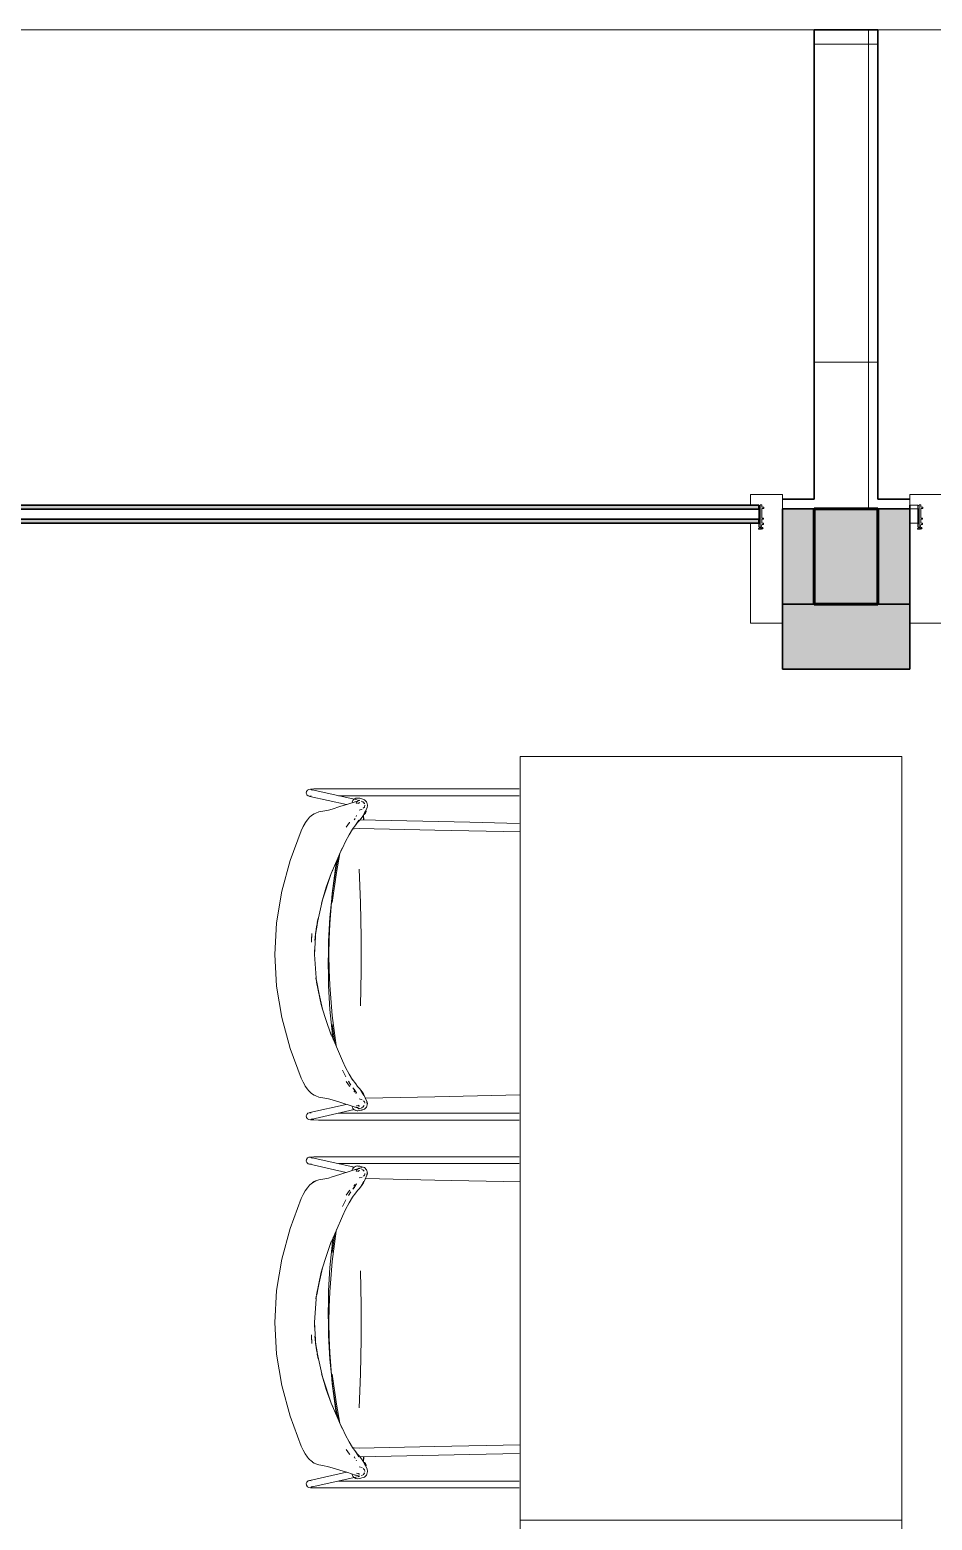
# Model space of a CAD drawing. Header units: millimetres. Extents: x 79795 to 317870, y -36033 to 97293.
# Drawn here: x 191454 to 192872, y 32907 to 35250 of the extents above; entities that cross this region are included whole.
import ezdxf

# ---------------------------------------------------------------- set-up
doc = ezdxf.new("R2010")
doc.units = ezdxf.units.MM
doc.header["$MEASUREMENT"] = 0
for name, color, linetype, lineweight in [('CSM-STL-XX-ZZ-M3-A-XXXX-00001_detached _19_04_21__rvt-1-Level 4$0$A-DETL-GENF', 7, 'CONTINUOUS', 9), ('CSM-STL-XX-ZZ-M3-A-XXXX-00001_detached _19_04_21__rvt-1-Level 4$0$A-GLAZ', 7, 'CONTINUOUS', 9), ('CSM-STL-XX-ZZ-M3-A-XXXX-00001_detached _19_04_21__rvt-1-Level 4$0$A-GLAZ-CURT', 7, 'CONTINUOUS', 9), ('CSM-STL-XX-ZZ-M3-A-XXXX-00001_detached _19_04_21__rvt-1-Level 4$0$A-GLAZ-CWMG', 7, 'CONTINUOUS', 9), ('CSM-STL-XX-ZZ-M3-A-XXXX-00001_detached _19_04_21__rvt-1-Level 4$0$A-WALL', 7, 'CONTINUOUS', 9), ('CSM-STL-XX-ZZ-M3-A-XXXX-00001_detached _19_04_21__rvt-1-Level 4$0$A-WALL-PATT', 7, 'CONTINUOUS', 9), ('CSM-STL-XX-ZZ-M3-A-XXXX-00001_detached _19_04_21__rvt-1-Level 4$0$I-WALL', 7, 'CONTINUOUS', 9), ('CSM-STL-XX-ZZ-M3-A-XXXX-00001_detached _19_04_21__rvt-1-Level 4$0$S-COLS-SYMB', 171, 'CONTINUOUS', 70), ('G-IMPT', 8, 'CONTINUOUS', 9), ('I-FURN', 8, 'CONTINUOUS', 9)]:
    doc.layers.add(name, color=color, linetype=linetype, lineweight=lineweight)

msp = doc.modelspace()

# ---------------------------------------------------------------- hatches: boundary and pattern name
at = {"layer": 'CSM-STL-XX-ZZ-M3-A-XXXX-00001_detached _19_04_21__rvt-1-Level 4$0$A-GLAZ'}
h = msp.add_hatch(dxfattribs=at)
h.set_pattern_fill('FP_30', color=256, style=0, pattern_type=2)
h.set_pattern_definition([(0, (147271.8, -12772.7), (0, 500), []), (90, (147271.8, -12772.7), (-500, 3e-14), [])])
h.paths.add_polyline_path([(194964.8, 34497.3), (194964.8, 34512.3), (194914.8, 34512.3), (194914.8, 35250.3), (194814.8, 35250.3), (194814.8, 34512.3), (194764.8, 34512.3), (194764.8, 34497.3)], flags=0)
h.paths.add_polyline_path([(192836.8, 34497.3), (192836.8, 34512.3), (192786.8, 34512.3), (192786.8, 35250.3), (192686.8, 35250.3), (192686.8, 34512.3), (192636.8, 34512.3), (192636.8, 34497.3), (192671.8, 34497.3)], flags=0)
at = {"layer": 'CSM-STL-XX-ZZ-M3-A-XXXX-00001_detached _19_04_21__rvt-1-Level 4$0$A-GLAZ-CURT'}
h = msp.add_hatch(color=256, dxfattribs=at)
h.paths.add_polyline_path([(190708.8, 34474.8), (192599.8, 34474.8), (192599.8, 34480.8), (190708.8, 34480.8)], flags=0)
h.paths.add_polyline_path([(191475.9, 34496.8), (192599.8, 34496.8), (192599.8, 34502.8), (190708.8, 34502.8), (190708.8, 34496.8), (190877.9, 34496.8)], flags=0)
at = {"layer": 'CSM-STL-XX-ZZ-M3-A-XXXX-00001_detached _19_04_21__rvt-1-Level 4$0$A-WALL-PATT'}
for points in [[(192836.8, 34347.3), (192836.8, 34497.3), (192636.8, 34497.3), (192636.8, 34347.3), (192671.8, 34347.3)], [(192836.8, 34245.3), (192836.8, 34347.3), (192636.8, 34347.3), (192636.8, 34245.3), (192671.8, 34245.3)]]:
    msp.add_hatch(color=256, dxfattribs=at).paths.add_polyline_path(points, flags=0)

# ---------------------------------------------------------------- linework, layer by layer
at = {"layer": 'CSM-STL-XX-ZZ-M3-A-XXXX-00001_detached _19_04_21__rvt-1-Level 4$0$A-DETL-GENF'}
for p, q in [((192599.8, 34502.3), (192601.8, 34468.3)), ((192601.8, 34502.3), (192599.8, 34468.3)), ((192599.8, 34502.3), (192601.8, 34502.3)), ((192599.8, 34468.3), (192599.8, 34502.3)), ((192601.8, 34468.3), (192601.8, 34503.3)), ((192601.8, 34502.3), (192601.8, 34468.3)), ((192602.3, 34503.8), (192603.8, 34503.8)), ((192604.3, 34503.3), (192604.3, 34500.3)), ((192604.3, 34497.3), (192604.3, 34483.3)), ((192604.8, 34499.8), (192607.2, 34499.8)), ((192607.2, 34497.8), (192604.8, 34497.8)), ((192607.4, 34499.6), (192607.4, 34498)), ((192849.8, 34502.3), (192851.8, 34468.3)), ((192851.8, 34502.3), (192849.8, 34468.3)), ((192849.8, 34502.3), (192851.8, 34502.3)), ((192849.8, 34468.3), (192849.8, 34502.3)), ((192851.8, 34468.3), (192851.8, 34503.3)), ((192851.8, 34502.3), (192851.8, 34468.3)), ((192852.3, 34503.8), (192853.8, 34503.8)), ((192854.3, 34503.3), (192854.3, 34500.3)), ((192854.3, 34497.3), (192854.3, 34483.3)), ((192854.8, 34499.8), (192857.2, 34499.8)), ((192857.2, 34497.8), (192854.8, 34497.8)), ((192857.4, 34499.6), (192857.4, 34498)), ((192599.6, 34466.6), (192601.3, 34467.3)), ((192601.8, 34468.3), (192599.8, 34468.3)), ((192603.9, 34465.3), (192599.9, 34465.3)), ((192603, 34467.4), (192602.8, 34467.3)), ((192603, 34466.5), (192604.1, 34466.5)), ((192604.3, 34472.4), (192603.3, 34467.7)), ((192604.3, 34480.3), (192604.3, 34475.3)), ((192604.8, 34482.8), (192606.9, 34482.8)), ((192606.9, 34480.8), (192604.8, 34480.8)), ((192604.8, 34474.8), (192606.8, 34474.8)), ((192606.8, 34472.8), (192604.8, 34472.8)), ((192604.9, 34467.3), (192604.9, 34467.8)), ((192605.1, 34468), (192605.9, 34468)), ((192606.1, 34467.8), (192606.1, 34467)), ((192607, 34474.6), (192607, 34473)), ((192607.1, 34482.6), (192607.1, 34481)), ((192849.6, 34466.6), (192851.3, 34467.3)), ((192851.8, 34468.3), (192849.8, 34468.3)), ((192853.9, 34465.3), (192849.9, 34465.3)), ((192853, 34467.4), (192852.8, 34467.3)), ((192853, 34466.5), (192854.1, 34466.5)), ((192854.3, 34472.4), (192853.3, 34467.7)), ((192854.3, 34480.3), (192854.3, 34475.3)), ((192854.8, 34482.8), (192856.9, 34482.8)), ((192856.9, 34480.8), (192854.8, 34480.8)), ((192854.8, 34474.8), (192856.8, 34474.8)), ((192856.8, 34472.8), (192854.8, 34472.8)), ((192854.9, 34467.3), (192854.9, 34467.8)), ((192855.1, 34468), (192855.9, 34468)), ((192856.1, 34467.8), (192856.1, 34467)), ((192857, 34474.6), (192857, 34473)), ((192857.1, 34482.6), (192857.1, 34481))]:
    msp.add_line(p, q, dxfattribs=at)
for centre, radius, start, end in [((192602.3, 34503.3), 0.5, 90, 180), ((192603.8, 34503.3), 0.5, 0, 90), ((192604.8, 34500.3), 0.5, 180, 270), ((192604.8, 34497.3), 0.5, 90, 180), ((192607.2, 34499.6), 0.2, 359, 90), ((192607.2, 34498), 0.2, 270, 359), ((192852.3, 34503.3), 0.5, 90, 180), ((192853.8, 34503.3), 0.5, 0, 90), ((192854.8, 34500.3), 0.5, 180, 270), ((192854.8, 34497.3), 0.5, 90, 180), ((192857.2, 34499.6), 0.2, 359, 90), ((192857.2, 34498), 0.2, 270, 359), ((192599.9, 34466), 0.65, 115, 270), ((192600.8, 34468.2), 1, 295, 359.9999), ((192603, 34466.9), 0.4, 114.9999, 270), ((192602.8, 34467.8), 0.5, 294.9999, 347.698), ((192603.9, 34468.3), 3, 270, 327.6077), ((192604.1, 34467.3), 0.8, 270, 0), ((192604.8, 34483.3), 0.5, 180, 270), ((192604.8, 34480.3), 0.5, 90, 180), ((192604.8, 34475.3), 0.5, 180, 270), ((192604.8, 34472.3), 0.5, 90, 167.698), ((192605.1, 34467.8), 0.2, 90, 180), ((192605.9, 34467.8), 0.2, 0, 90), ((192606.2, 34466.8), 0.2, 327.6077, 90.0001), ((192606.8, 34474.6), 0.2, 359, 90), ((192606.8, 34473), 0.2, 270, 359), ((192606.9, 34482.6), 0.2, 359, 90), ((192606.9, 34481), 0.2, 270, 359), ((192849.9, 34466), 0.65, 115, 270), ((192850.8, 34468.2), 1, 295, 359.9999), ((192853, 34466.9), 0.4, 114.9999, 270), ((192852.8, 34467.8), 0.5, 294.9999, 347.698), ((192853.9, 34468.3), 3, 270, 327.6077), ((192854.1, 34467.3), 0.8, 270, 0), ((192854.8, 34483.3), 0.5, 180, 270), ((192854.8, 34480.3), 0.5, 90, 180), ((192854.8, 34475.3), 0.5, 180, 270), ((192854.8, 34472.3), 0.5, 90, 167.698), ((192855.1, 34467.8), 0.2, 90, 180), ((192855.9, 34467.8), 0.2, 0, 90), ((192856.2, 34466.8), 0.2, 327.6077, 90.0001), ((192856.8, 34474.6), 0.2, 359, 90), ((192856.8, 34473), 0.2, 270, 359), ((192856.9, 34482.6), 0.2, 359, 90), ((192856.9, 34481), 0.2, 270, 359)]:
    msp.add_arc(centre, radius, start, end, dxfattribs=at)
at = {"layer": 'CSM-STL-XX-ZZ-M3-A-XXXX-00001_detached _19_04_21__rvt-1-Level 4$0$A-GLAZ'}
for p, q in [((192686.8, 35250.3), (190658.8, 35250.3)), ((194814.8, 35250.3), (192786.8, 35250.3)), ((192836.8, 34497.3), (192849.8, 34497.3))]:
    msp.add_line(p, q, dxfattribs=at)
at = {"layer": 'CSM-STL-XX-ZZ-M3-A-XXXX-00001_detached _19_04_21__rvt-1-Level 4$0$A-GLAZ', "lineweight": 30}
for p, q in [((192786.8, 35250.3), (192686.8, 35250.3)), ((192686.8, 35250.3), (192686.8, 34512.3)), ((192786.8, 34512.3), (192786.8, 35250.3)), ((192686.8, 34512.3), (192636.8, 34512.3)), ((192836.8, 34512.3), (192786.8, 34512.3)), ((192836.8, 34497.3), (192836.8, 34502.8))]:
    msp.add_line(p, q, dxfattribs=at)
at = {"layer": 'CSM-STL-XX-ZZ-M3-A-XXXX-00001_detached _19_04_21__rvt-1-Level 4$0$A-GLAZ-CURT', "lineweight": 30}
for p, q in [((192599.8, 34502.8), (190708.8, 34502.8)), ((190708.8, 34496.8), (192599.8, 34496.8)), ((192599.8, 34496.8), (192599.8, 34502.8)), ((192599.8, 34480.8), (190708.8, 34480.8)), ((190708.8, 34474.8), (192599.8, 34474.8)), ((192599.8, 34474.8), (192599.8, 34480.8))]:
    msp.add_line(p, q, dxfattribs=at)
at = {"layer": 'CSM-STL-XX-ZZ-M3-A-XXXX-00001_detached _19_04_21__rvt-1-Level 4$0$A-GLAZ-CWMG', "lineweight": 20}
for p, q in [((192586.8, 34519.8), (192586.8, 34502.8)), ((192636.8, 34519.8), (192586.8, 34519.8)), ((192636.8, 34317.3), (192636.8, 34519.8)), ((192586.8, 34502.8), (192599.8, 34502.8)), ((192599.8, 34502.8), (192599.8, 34474.8)), ((192599.8, 34474.8), (192586.8, 34474.8)), ((192586.8, 34474.8), (192586.8, 34317.3)), ((192586.8, 34317.3), (192636.8, 34317.3))]:
    msp.add_line(p, q, dxfattribs=at)
at = {"layer": 'CSM-STL-XX-ZZ-M3-A-XXXX-00001_detached _19_04_21__rvt-1-Level 4$0$A-GLAZ-CWMG', "lineweight": 20, "extrusion": (0, 0, -1)}
for p, q in [((192886.8, 34519.8), (192836.8, 34519.8)), ((192836.8, 34519.8), (192836.8, 34502.8)), ((192836.8, 34502.8), (192849.8, 34502.8)), ((192849.8, 34502.8), (192849.8, 34474.8)), ((192849.8, 34474.8), (192836.8, 34474.8)), ((192836.8, 34474.8), (192836.8, 34317.3)), ((192836.8, 34317.3), (192886.8, 34317.3))]:
    msp.add_line(p, q, dxfattribs=at)
at = {"layer": 'CSM-STL-XX-ZZ-M3-A-XXXX-00001_detached _19_04_21__rvt-1-Level 4$0$A-WALL', "lineweight": 30}
for p, q in [((192836.8, 34497.3), (192636.8, 34497.3)), ((192636.8, 34497.3), (192636.8, 34347.3)), ((192836.8, 34347.3), (192836.8, 34497.3)), ((192636.8, 34347.3), (192836.8, 34347.3))]:
    msp.add_line(p, q, dxfattribs=at)
at = {"layer": 'CSM-STL-XX-ZZ-M3-A-XXXX-00001_detached _19_04_21__rvt-1-Level 4$0$I-WALL', "lineweight": 30}
for p, q in [((192836.8, 34347.3), (192636.8, 34347.3)), ((192636.8, 34347.3), (192636.8, 34245.3)), ((192836.8, 34245.3), (192836.8, 34347.3)), ((192636.8, 34245.3), (192836.8, 34245.3))]:
    msp.add_line(p, q, dxfattribs=at)
at = {"layer": 'CSM-STL-XX-ZZ-M3-A-XXXX-00001_detached _19_04_21__rvt-1-Level 4$0$S-COLS-SYMB', "lineweight": 60}
for p, q in [((192686.8, 34497.3), (192786.8, 34497.3)), ((192686.8, 34347.3), (192686.8, 34497.3)), ((192786.8, 34347.3), (192786.8, 34497.3)), ((192686.8, 34347.3), (192786.8, 34347.3))]:
    msp.add_line(p, q, dxfattribs=at)
at = {"layer": 'G-IMPT'}
for p, q in [((191888.6, 34050.3), (191888.9, 34053)), ((191888.6, 34050.3), (191889.3, 34048.2)), ((191890.4, 34055.1), (191888.9, 34053)), ((191889.6, 34047.9), (191889.3, 34048.2)), ((191889.6, 34047.9), (191891.4, 34046)), ((191892.8, 34056.3), (191890.4, 34055.1)), ((191891.4, 34046), (191891.1, 34046.3)), ((191893.9, 34045.2), (191891.4, 34046)), ((191895.2, 34056.7), (191892.8, 34056.3)), ((191896.2, 34045.9), (191893.7, 34045.5)), ((191896, 34045.8), (191893.7, 34045.5)), ((191893.9, 34045.2), (191951.5, 34032.4)), ((191900.4, 34056.9), (191895.2, 34056.7)), ((191968.4, 34039.6), (191895.5, 34056.1)), ((191895.5, 34056.1), (191897.6, 34055)), ((191897.4, 34055.2), (191897.6, 34055)), ((191907.6, 34057.1), (191900.4, 34056.9)), ((191907.6, 34057.1), (191913.9, 34057.1)), ((192223.3, 34057.1), (191913.9, 34057.1)), ((192223.3, 34046.3), (191939, 34046.3)), ((191903.4, 34019.1), (191908.3, 34020.9)), ((191914.3, 34022), (191908.3, 34020.9)), ((191914.3, 34022), (191923.6, 34023.7)), ((191923.6, 34023.7), (191929.2, 34025.3)), ((191941.2, 34029.2), (191929.2, 34025.3)), ((191953.6, 34033.1), (191941.2, 34029.2)), ((191965.4, 34036.9), (191953.6, 34033.1)), ((191960.4, 34036.2), (191961.6, 34038.7)), ((191960.4, 34036.1), (191961.6, 34038.7)), ((191961.5, 34038.5), (191960.4, 34036.1)), ((191960.4, 34036.2), (191960.4, 34036.1)), ((191961.5, 34038.5), (191961.6, 34038.7)), ((191963.4, 34040.6), (191961.6, 34038.7)), ((191963.4, 34040.6), (191963.7, 34040.8)), ((191966.6, 34042.2), (191963.7, 34040.8)), ((191972.9, 34038.7), (191964.7, 34036.7)), ((191970.6, 34038.5), (191964.7, 34036.7)), ((191965.4, 34036.9), (191972.9, 34038.7)), ((191966.9, 34042.3), (191966.6, 34042.2)), ((191966.9, 34042.3), (191968.6, 34042.6)), ((191967, 34034.7), (191967.7, 34036.1)), ((191972.8, 34035.5), (191967.3, 34033.9)), ((191969.4, 34038), (191968, 34036.5)), ((191968.3, 34037.8), (191971.5, 34039.3)), ((191968.3, 34037.8), (191970.6, 34038.5)), ((191972.6, 34042.3), (191968.6, 34042.6)), ((191969.4, 34038), (191971.5, 34039.3)), ((191971.9, 34038.9), (191969.9, 34039.3)), ((191970.5, 34034.2), (191971.5, 34035.3)), ((191970.5, 34034.2), (191971.1, 34035)), ((191972.8, 34035.5), (191970.7, 34034.5)), ((191971.5, 34035.3), (191970.7, 34034.5)), ((191976.2, 34025.1), (191971.4, 34023.8)), ((191972.6, 34042.3), (191975.8, 34041.3)), ((191975.4, 34037.7), (191977.1, 34036.9)), ((191980.1, 34040), (191975.8, 34041.3)), ((191975.9, 34037.3), (191977.1, 34036.9)), ((191979.9, 34033.9), (191977.7, 34036.6)), ((191979.8, 34028.3), (191978.1, 34026.5)), ((191978.4, 34015.8), (191980.6, 34020.7)), ((191978.9, 34035), (191980.1, 34033.4)), ((191978.9, 34035), (191979.3, 34034.4)), ((191980.1, 34033.4), (191979.3, 34034.4)), ((191984, 34027.1), (191979.6, 34018.7)), ((191980.6, 34020.7), (191979.6, 34018.7)), ((191979.8, 34028.3), (191980.1, 34028.9)), ((191980.1, 34040), (191983.2, 34036.7)), ((191980.1, 34028.9), (191980.5, 34030.8)), ((191980.6, 34031.4), (191980.5, 34030.8)), ((191983.2, 34036.7), (191983.7, 34035.4)), ((191983.7, 34035.4), (191984.8, 34031.2)), ((191984, 34027.1), (191984.8, 34031.2)), ((191880.6, 33991.3), (191883.4, 33997.7)), ((191883.4, 33997.7), (191886.6, 34003.3)), ((191886.8, 34003.6), (191886.6, 34003.3)), ((191886.8, 34003.6), (191890.2, 34008.5)), ((191890.2, 34008.5), (191891.9, 34010.6)), ((191893.7, 34012.4), (191891.9, 34010.6)), ((191896.2, 34014.6), (191893.7, 34012.4)), ((191898.1, 34016.2), (191896.2, 34014.6)), ((191898.1, 34016.2), (191898.5, 34016.4)), ((191898.5, 34016.4), (191901.1, 34017.9)), ((191903.4, 34019.1), (191901.1, 34017.9)), ((191956.5, 34004), (191951.2, 33996.6)), ((191956.8, 34004.4), (191956.5, 34004)), ((191966.2, 34000.4), (191960.7, 33993)), ((191963.8, 34008.3), (191964.2, 34008.9)), ((191965.3, 34010.5), (191964.2, 34008.9)), ((191971.3, 34008.1), (191965.7, 33999.9)), ((191969.2, 34004.1), (191965.7, 33999.9)), ((191971.3, 34008.1), (191966.2, 34000.4)), ((191967, 34013.7), (191967.5, 34015.1)), ((191969.2, 34004.1), (191972.1, 34007.3)), ((191976.4, 34012.7), (191972.1, 34007.3)), ((191972.5, 34008.3), (192145.4, 34004.5)), ((191978.4, 34015.8), (191976.4, 34012.7)), ((191978.2, 34015.5), (191978.5, 34008.1)), ((191978.2, 34015.5), (191978.5, 34008.1)), ((191978.9, 34008.1), (191978.6, 34016.2)), ((192223.3, 34002.8), (192145.4, 34004.5)), ((191863, 33944.5), (191880.6, 33991.3)), ((191950.4, 33974.4), (191945.2, 33963.8)), ((191950.4, 33974.4), (191955.9, 33984.8)), ((191955.9, 33984.8), (191961.3, 33993.8)), ((191960.7, 33993.5), (191963.6, 33994.2)), ((191960.7, 33993), (191961.3, 33993.8)), ((191963.6, 33994.2), (191971.9, 33994.7)), ((191971.9, 33994.7), (192090.8, 33992)), ((192224.4, 33989.3), (192090.8, 33992)), ((191927.9, 33923.8), (191945.1, 33963.8)), ((191935.8, 33925.4), (191941.5, 33955.3)), ((191941.5, 33955.3), (191935.9, 33925.6)), ((191941, 33954.4), (191945.1, 33963.8)), ((191941, 33954.4), (191945.2, 33963.8)), ((191850, 33896), (191863, 33944.5)), ((191930.1, 33929.6), (191927.9, 33923.8)), ((191930.1, 33929.6), (191927.9, 33923.8)), ((191929.2, 33892.7), (191935.6, 33940)), ((191935.7, 33933.6), (191929.8, 33894.5)), ((191935.6, 33940), (191936.2, 33943.2)), ((191935.7, 33933.6), (191938.6, 33948.8)), ((191971.5, 33930.9), (191973.6, 33877.7)), ((191927.9, 33923.8), (191913.8, 33882.6)), ((191927.9, 33923.8), (191919.9, 33902.3)), ((191927.9, 33923.8), (191919.9, 33902.3)), ((191929.4, 33878.3), (191935.9, 33925.6)), ((191935.8, 33925.4), (191929.4, 33878.3)), ((191850, 33896), (191841.9, 33846.6)), ((191904.5, 33840.1), (191913.8, 33882.6)), ((191913.8, 33882.6), (191912.4, 33877.4)), ((191912.4, 33877.4), (191913.9, 33882.6)), ((191913.8, 33882.6), (191919.9, 33902.3)), ((191919.9, 33902.3), (191913.9, 33882.6)), ((191925.4, 33844.9), (191929.2, 33892.7)), ((191929.8, 33894.5), (191925.7, 33854.7)), ((191974.6, 33823.8), (191973.6, 33877.7)), ((191839.3, 33796.7), (191841.9, 33846.6)), ((191901.5, 33796.7), (191903.8, 33833.7)), ((191904.5, 33840.1), (191902.1, 33818.5)), ((191904.5, 33840.1), (191903.2, 33828.8)), ((191904.9, 33839.8), (191903.2, 33828.8)), ((191903.8, 33833.7), (191903.2, 33828.8)), ((191907, 33853.9), (191904.9, 33839.8)), ((191907, 33853.9), (191905.7, 33846.8)), ((191925.7, 33854.7), (191923.6, 33817.7)), ((191925.4, 33844.9), (191924.4, 33820.8)), ((191897.3, 33829.8), (191896.6, 33816.2)), ((191896.7, 33819.6), (191897.3, 33829.8)), ((191902.1, 33818.5), (191903.2, 33828.8)), ((191923.6, 33817.7), (191923.2, 33801.4)), ((191924.4, 33820.8), (191924.1, 33796.7)), ((191974.6, 33823.8), (191974.6, 33769.7)), ((191839.3, 33796.7), (191841.9, 33746.8)), ((191901.5, 33796.7), (191901.6, 33804.2)), ((191901.5, 33796.7), (191901.6, 33804.2)), ((191903.9, 33759.8), (191901.5, 33796.7)), ((191923.2, 33801.4), (191922.8, 33782.5)), ((191924.1, 33796.7), (191924.4, 33772.7)), ((191923.2, 33763.7), (191922.8, 33782.5)), ((191923.2, 33763.7), (191923.6, 33747.4)), ((191925.4, 33748.6), (191924.4, 33772.7)), ((191973.6, 33715.8), (191974.6, 33769.7)), ((191850, 33697.4), (191841.9, 33746.8)), ((191903.8, 33759.8), (191904.9, 33753.4)), ((191903.8, 33759.8), (191904.2, 33756.3)), ((191903.9, 33759.8), (191904.4, 33754.4)), ((191913.8, 33710.9), (191904.5, 33753.4)), ((191911.9, 33717.9), (191904.5, 33753.4)), ((191904.9, 33753.4), (191911.9, 33717.9)), ((191925.7, 33710.3), (191923.6, 33747.4)), ((191929.2, 33700.8), (191925.4, 33748.6)), ((191913.8, 33710.9), (191911.9, 33717.9)), ((191911.9, 33717.9), (191914.1, 33710.9)), ((191863, 33649), (191850, 33697.4)), ((191919.3, 33694.7), (191914.1, 33710.9)), ((191919.3, 33694.7), (191927.9, 33669.7)), ((191925.7, 33710.3), (191929.8, 33670.6)), ((191929.2, 33700.8), (191935.6, 33653.5)), ((191927.9, 33669.7), (191925.3, 33676.1)), ((191945.2, 33629.7), (191925.3, 33676.1)), ((191933.4, 33657.1), (191929.4, 33686.7)), ((191933.4, 33657.1), (191929.4, 33686.7)), ((191930.9, 33662.9), (191929.8, 33670.6)), ((191863, 33649), (191880.5, 33602.3)), ((191935.6, 33653.5), (191935.9, 33651.7)), ((191945.2, 33629.7), (191950.4, 33619.1)), ((191880.5, 33602.3), (191883.4, 33595.8)), ((191950.7, 33604.3), (191945.2, 33614.7)), ((191945.2, 33614.7), (191950.2, 33605.3)), ((191950.7, 33604.3), (191950.2, 33605.3)), ((191950.4, 33619.1), (191955.9, 33608.7)), ((191961.3, 33599.7), (191955.9, 33608.7)), ((191966.2, 33593.1), (191960.7, 33600.5)), ((191961.3, 33599.7), (191960.7, 33600.5)), ((191886.6, 33590.2), (191883.4, 33595.8)), ((191886.6, 33590.2), (191886.8, 33589.9)), ((191890.2, 33585), (191886.8, 33589.9)), ((191890.2, 33585), (191891.9, 33582.9)), ((191893.7, 33581.1), (191891.9, 33582.9)), ((191893.7, 33581.1), (191894.3, 33580.6)), ((191896.2, 33578.8), (191894.3, 33580.6)), ((191898.1, 33577.3), (191896.2, 33578.8)), ((191902.4, 33574.9), (191898.1, 33577.3)), ((191898.1, 33577.3), (191898.5, 33577.1)), ((191898.1, 33577.3), (191903.4, 33574.4)), ((191898.5, 33577.1), (191901.1, 33575.5)), ((191901.1, 33575.5), (191903.4, 33574.4)), ((191902.4, 33574.9), (191903.4, 33574.4)), ((191951.2, 33596.8), (191956.5, 33589.5)), ((191958.7, 33591.5), (191954.7, 33597.5)), ((191954.7, 33597.5), (191956, 33595.5)), ((191958.7, 33591.5), (191956, 33595.5)), ((191956.8, 33589), (191956.5, 33589.5)), ((191962.3, 33586.7), (191961.9, 33587.3)), ((191964, 33584.2), (191961.9, 33587.3)), ((191962.3, 33586.7), (191964, 33584.2)), ((191965.5, 33580.1), (191963.3, 33582.5)), ((191965.6, 33582.4), (191963.8, 33585.1)), ((191964.2, 33584.6), (191963.8, 33585.1)), ((191965.6, 33582.4), (191964.2, 33584.6)), ((191965.6, 33582.4), (191965.3, 33583)), ((191967.2, 33579.2), (191965.3, 33583)), ((191965.6, 33582.4), (191967.2, 33579.2)), ((191966.2, 33593.1), (191969.2, 33589.4)), ((191966.3, 33578.9), (191967.1, 33577.7)), ((191972.1, 33586.2), (191969.2, 33589.4)), ((191976.4, 33580.7), (191972.1, 33586.2)), ((191976.6, 33579.5), (191974.3, 33583.1)), ((191974.3, 33583.1), (191979.1, 33574.8)), ((191978.4, 33577.7), (191976.4, 33580.7)), ((191976.6, 33579.5), (191979.1, 33574.8)), ((191978.4, 33577.7), (191980.9, 33571.6)), ((192090.8, 33573.1), (192224.4, 33575.8)), ((191951.3, 33561.1), (191893.9, 33548.3)), ((191895.5, 33537.4), (191963.7, 33552.8)), ((191908.3, 33572.6), (191903.4, 33574.4)), ((191914.4, 33571.4), (191908.3, 33572.6)), ((191923.6, 33569.8), (191914.4, 33571.4)), ((191923.6, 33569.8), (191929.2, 33568.1)), ((191929.2, 33568.1), (191941.2, 33564.3)), ((191941.2, 33564.3), (191962.3, 33557.5)), ((191960.4, 33557.2), (191960.4, 33557.3)), ((191960.4, 33557.2), (191961.5, 33555)), ((191961.5, 33555), (191961.6, 33554.8)), ((191963.7, 33552.7), (191961.6, 33554.8)), ((191961.9, 33554.5), (191963.4, 33552.9)), ((191961.9, 33554.5), (191963.7, 33552.7)), ((191970.6, 33555), (191962.3, 33557.5)), ((191966.9, 33551.2), (191963.4, 33552.9)), ((191963.4, 33552.9), (191966.6, 33551.3)), ((191963.4, 33552.9), (191963.7, 33552.7)), ((191966.9, 33551.2), (191963.7, 33552.7)), ((191972.9, 33554.8), (191964.8, 33556.9)), ((191964.8, 33556.9), (191966, 33556.5)), ((191972.9, 33554.8), (191966, 33556.5)), ((191966.9, 33551.2), (191966.6, 33551.3)), ((191966.9, 33551.2), (191968.6, 33550.9)), ((191972.8, 33558), (191967.3, 33559.5)), ((191969.4, 33555.5), (191967.7, 33557.3)), ((191971.5, 33554.2), (191968.3, 33555.7)), ((191976.2, 33553.4), (191968.3, 33555.7)), ((191971.5, 33554.2), (191969.4, 33555.5)), ((191972.6, 33551.2), (191969.8, 33551)), ((191969.9, 33554.2), (191971.8, 33554.6)), ((191971.5, 33558.2), (191970.1, 33559.7)), ((191970.1, 33559.7), (191971, 33558.6)), ((191971.5, 33558.2), (191970.4, 33559.2)), ((191972.8, 33558), (191970.4, 33559.2)), ((191976.2, 33553.4), (191970.6, 33555)), ((191976.2, 33568.4), (191971.4, 33569.7)), ((191975.8, 33552.2), (191972.6, 33551.2)), ((191977.1, 33556.6), (191975.5, 33555.8)), ((191975.8, 33552.2), (191980.1, 33553.5)), ((191975.9, 33556.1), (191977.1, 33556.6)), ((191979.6, 33559.1), (191977.6, 33556.8)), ((191979.8, 33565.2), (191978.3, 33566.8)), ((191979.8, 33565.2), (191980.3, 33564.2)), ((191983.2, 33556.8), (191980.1, 33553.5)), ((191980.4, 33562.7), (191980.3, 33564.2)), ((191983.9, 33565.6), (191980.9, 33571.6)), ((191981.4, 33570.6), (192090.8, 33573.1)), ((191983.7, 33558.1), (191983.2, 33556.8)), ((191984.8, 33562.3), (191983.6, 33566)), ((191984.4, 33560.9), (191983.6, 33566)), ((191984.8, 33562.3), (191983.7, 33558.1)), ((191984.4, 33560.9), (191983.9, 33565.6)), ((191889.3, 33545.3), (191888.6, 33543.2)), ((191888.9, 33540.5), (191888.6, 33543.2)), ((191890.4, 33538.4), (191888.9, 33540.5)), ((191889.3, 33545.3), (191891.1, 33547.2)), ((191892.8, 33537.2), (191890.4, 33538.4)), ((191891.4, 33547.5), (191891.1, 33547.2)), ((191893.9, 33548.3), (191891.4, 33547.5)), ((191892.8, 33537.2), (191895.2, 33536.8)), ((191896.2, 33547.6), (191893.7, 33548)), ((191896, 33547.7), (191893.7, 33548)), ((191895.2, 33536.8), (191900.4, 33536.5)), ((191895.5, 33537.4), (191897.6, 33538.4)), ((191897.6, 33538.4), (191897.4, 33538.2)), ((191900.4, 33536.5), (191907.6, 33536.4)), ((191913.9, 33536.3), (191907.6, 33536.4)), ((192223.3, 33536.3), (191913.9, 33536.3)), ((191939, 33547.2), (192223.3, 33547.2)), ((191969.8, 33551), (191968.6, 33550.9)), ((191888.9, 33474.6), (191888.6, 33472)), ((191889.3, 33469.8), (191888.6, 33472)), ((191890.4, 33476.8), (191888.9, 33474.6)), ((191889.3, 33469.8), (191891.1, 33468)), ((191892.8, 33478), (191890.4, 33476.8)), ((191891.4, 33467.7), (191891.1, 33468)), ((191893.9, 33466.9), (191891.4, 33467.7)), ((191892.8, 33478), (191895.2, 33478.3)), ((191896.2, 33467.6), (191893.7, 33467.1)), ((191896, 33467.5), (191893.7, 33467.1)), ((191951.3, 33454), (191893.9, 33466.9)), ((191895.2, 33478.3), (191900.4, 33478.6)), ((191895.5, 33477.7), (191963.7, 33462.4)), ((191895.5, 33477.7), (191897.6, 33476.7)), ((191897.6, 33476.7), (191897.4, 33476.9)), ((191900.4, 33478.6), (191907.6, 33478.8)), ((191913.9, 33478.8), (191907.6, 33478.8)), ((192223.3, 33478.8), (191913.9, 33478.8)), ((191939, 33467.9), (192223.3, 33467.9)), ((191941.2, 33450.9), (191962.3, 33457.6)), ((191960.4, 33457.9), (191961.5, 33460.1)), ((191960.4, 33457.9), (191960.4, 33457.8)), ((191961.5, 33460.1), (191961.6, 33460.3)), ((191963.7, 33462.4), (191961.6, 33460.3)), ((191961.9, 33460.6), (191963.7, 33462.4)), ((191961.9, 33460.6), (191963.4, 33462.2)), ((191970.6, 33460.2), (191962.3, 33457.6)), ((191966.9, 33463.9), (191963.4, 33462.2)), ((191963.4, 33462.2), (191966.6, 33463.9)), ((191963.4, 33462.2), (191963.7, 33462.4)), ((191966.9, 33463.9), (191963.7, 33462.4)), ((191972.9, 33460.3), (191964.8, 33458.3)), ((191964.8, 33458.3), (191966, 33458.6)), ((191972.9, 33460.3), (191966, 33458.6)), ((191966.9, 33463.9), (191966.6, 33463.9)), ((191966.8, 33456), (191967.7, 33457.8)), ((191966.9, 33463.9), (191968.6, 33464.2)), ((191969.4, 33459.6), (191967.7, 33457.8)), ((191976.2, 33461.8), (191968.3, 33459.4)), ((191971.5, 33460.9), (191968.3, 33459.4)), ((191969.8, 33464.1), (191968.6, 33464.2)), ((191971.5, 33460.9), (191969.4, 33459.6)), ((191972.6, 33464), (191969.8, 33464.1)), ((191969.9, 33461), (191971.8, 33460.5)), ((191976.2, 33461.8), (191970.6, 33460.2)), ((191975.8, 33463), (191972.6, 33464)), ((191977.1, 33458.6), (191975.5, 33459.3)), ((191975.8, 33463), (191980.1, 33461.6)), ((191975.9, 33459), (191977.1, 33458.6)), ((191979.6, 33456), (191977.6, 33458.3)), ((191983.2, 33458.4), (191980.1, 33461.6)), ((191983.7, 33457.1), (191983.2, 33458.4)), ((191893.7, 33434.1), (191891.9, 33432.2)), ((191893.7, 33434.1), (191894.3, 33434.6)), ((191896.2, 33436.3), (191894.3, 33434.6)), ((191898.1, 33437.8), (191896.2, 33436.3)), ((191898.1, 33437.8), (191903.4, 33440.8)), ((191902.4, 33440.2), (191898.1, 33437.8)), ((191898.1, 33437.8), (191898.5, 33438.1)), ((191898.5, 33438.1), (191901.1, 33439.6)), ((191901.1, 33439.6), (191903.4, 33440.8)), ((191902.4, 33440.2), (191903.4, 33440.8)), ((191908.3, 33442.6), (191903.4, 33440.8)), ((191914.4, 33443.7), (191908.3, 33442.6)), ((191923.6, 33445.3), (191914.4, 33443.7)), ((191923.6, 33445.3), (191929.2, 33447)), ((191929.2, 33447), (191941.2, 33450.9)), ((191965.5, 33435.1), (191963.3, 33432.7)), ((191967.2, 33435.9), (191965.3, 33432.2)), ((191965.6, 33432.8), (191967.2, 33435.9)), ((191972.8, 33457.2), (191967.3, 33455.6)), ((191971.5, 33456.9), (191970.1, 33455.5)), ((191970.1, 33455.5), (191971, 33456.6)), ((191972.8, 33457.2), (191970.4, 33455.9)), ((191971.5, 33456.9), (191970.4, 33455.9)), ((191976.2, 33446.8), (191971.4, 33445.4)), ((191976.4, 33434.4), (191972.1, 33429)), ((191974.3, 33432), (191979.1, 33440.3)), ((191976.6, 33435.7), (191974.3, 33432)), ((191978.4, 33437.5), (191976.4, 33434.4)), ((191976.6, 33435.7), (191979.1, 33440.3)), ((191979.8, 33450), (191978.3, 33448.3)), ((191978.4, 33437.5), (191980.9, 33443.6)), ((191979.8, 33450), (191980.3, 33450.9)), ((191980.4, 33452.5), (191980.3, 33450.9)), ((191983.9, 33449.6), (191980.9, 33443.6)), ((191981.4, 33444.6), (192090.8, 33442.1)), ((191984.4, 33454.2), (191983.6, 33449.2)), ((191984.8, 33452.8), (191983.6, 33449.2)), ((191984.8, 33452.8), (191983.7, 33457.1)), ((191984.4, 33454.2), (191983.9, 33449.6)), ((192090.8, 33442.1), (192224.4, 33439.4)), ((191863, 33366.1), (191880.5, 33412.9)), ((191880.5, 33412.9), (191883.4, 33419.4)), ((191886.6, 33425), (191883.4, 33419.4)), ((191886.6, 33425), (191886.8, 33425.3)), ((191890.2, 33430.1), (191886.8, 33425.3)), ((191890.2, 33430.1), (191891.9, 33432.2)), ((191950.7, 33410.8), (191945.2, 33400.4)), ((191950.7, 33410.8), (191950.2, 33409.9)), ((191951.2, 33418.3), (191956.5, 33425.6)), ((191958.7, 33423.6), (191954.7, 33417.7)), ((191954.7, 33417.7), (191956, 33419.6)), ((191961.3, 33415.4), (191955.9, 33406.5)), ((191958.7, 33423.6), (191956, 33419.6)), ((191956.8, 33426.1), (191956.5, 33425.6)), ((191966.2, 33422), (191960.7, 33414.7)), ((191961.3, 33415.4), (191960.7, 33414.7)), ((191964, 33430.9), (191961.9, 33427.8)), ((191962.3, 33428.4), (191961.9, 33427.8)), ((191962.3, 33428.4), (191964, 33430.9)), ((191965.6, 33432.8), (191963.8, 33430)), ((191964.2, 33430.6), (191963.8, 33430)), ((191965.6, 33432.8), (191964.2, 33430.6)), ((191965.6, 33432.8), (191965.3, 33432.2)), ((191966.2, 33422), (191969.2, 33425.8)), ((191972.1, 33429), (191969.2, 33425.8)), ((191945.2, 33400.4), (191950.2, 33409.9)), ((191945.2, 33385.4), (191950.4, 33396)), ((191950.4, 33396), (191955.9, 33406.5)), ((191863, 33366.1), (191850, 33317.7)), ((191945.2, 33385.4), (191925.3, 33339)), ((191935.6, 33361.6), (191936.1, 33364.3)), ((191919.3, 33320.4), (191927.9, 33345.5)), ((191927.9, 33345.5), (191925.3, 33339)), ((191925.7, 33304.8), (191929.8, 33344.6)), ((191929.2, 33314.3), (191935.6, 33361.6)), ((191933.4, 33358.1), (191929.4, 33328.4)), ((191933.4, 33358), (191929.4, 33328.4)), ((191930.9, 33352.2), (191929.8, 33344.6)), ((191850, 33317.7), (191841.9, 33268.3)), ((191919.3, 33320.4), (191914.1, 33304.2)), ((191913.8, 33304.3), (191904.5, 33261.8)), ((191911.9, 33297.2), (191904.5, 33261.8)), ((191904.9, 33261.7), (191911.9, 33297.2)), ((191913.8, 33304.3), (191911.9, 33297.2)), ((191911.9, 33297.2), (191914.1, 33304.2)), ((191925.7, 33304.8), (191923.6, 33267.8)), ((191929.2, 33314.3), (191925.4, 33266.5)), ((191973.6, 33299.3), (191974.6, 33245.4)), ((191839.3, 33218.4), (191841.9, 33268.3)), ((191903.9, 33255.4), (191901.5, 33218.4)), ((191903.8, 33255.4), (191904.9, 33261.7)), ((191903.8, 33255.4), (191904.2, 33258.9)), ((191903.9, 33255.4), (191904.3, 33259.5)), ((191923.2, 33251.5), (191922.8, 33232.6)), ((191923.2, 33251.5), (191923.6, 33267.8)), ((191925.4, 33266.5), (191924.4, 33242.5)), ((191923.2, 33213.8), (191922.8, 33232.6)), ((191924.1, 33218.4), (191924.4, 33242.5)), ((191974.6, 33191.4), (191974.6, 33245.4)), ((191839.3, 33218.4), (191841.9, 33168.5)), ((191901.5, 33218.4), (191903.8, 33181.5)), ((191901.5, 33218.4), (191901.6, 33211)), ((191901.5, 33218.4), (191901.6, 33211)), ((191923.6, 33197.5), (191923.2, 33213.8)), ((191924.4, 33194.3), (191924.1, 33218.4)), ((191897.3, 33185.3), (191896.6, 33198.9)), ((191896.7, 33195.5), (191897.3, 33185.3)), ((191904.5, 33175), (191902.1, 33196.7)), ((191902.1, 33196.7), (191903.2, 33186.4)), ((191903.8, 33181.5), (191903.2, 33186.4)), ((191904.5, 33175), (191903.2, 33186.4)), ((191904.9, 33175.3), (191903.2, 33186.4)), ((191925.7, 33160.4), (191923.6, 33197.5)), ((191925.4, 33170.3), (191924.4, 33194.3)), ((191974.6, 33191.4), (191973.6, 33137.5)), ((191850, 33119.1), (191841.9, 33168.5)), ((191904.5, 33175), (191913.8, 33132.5)), ((191907, 33161.2), (191904.9, 33175.3)), ((191907, 33161.2), (191905.7, 33168.4)), ((191925.4, 33170.3), (191929.2, 33122.5)), ((191929.8, 33120.7), (191925.7, 33160.4)), ((191913.8, 33132.5), (191912.4, 33137.7)), ((191912.4, 33137.7), (191913.9, 33132.5)), ((191927.9, 33091.3), (191913.8, 33132.5)), ((191913.8, 33132.5), (191919.9, 33112.8)), ((191919.9, 33112.8), (191913.9, 33132.5)), ((191935.8, 33089.7), (191929.4, 33136.9)), ((191929.4, 33136.9), (191935.9, 33089.6)), ((191971.5, 33084.2), (191973.6, 33137.5)), ((191850, 33119.1), (191863, 33070.7)), ((191927.9, 33091.3), (191919.9, 33112.8)), ((191927.9, 33091.3), (191919.9, 33112.8)), ((191929.2, 33122.5), (191935.6, 33075.2)), ((191935.7, 33081.5), (191929.8, 33120.7)), ((191930.1, 33085.6), (191927.9, 33091.3)), ((191930.1, 33085.6), (191927.9, 33091.3)), ((191927.9, 33091.3), (191945.1, 33051.3)), ((191935.8, 33089.7), (191941.5, 33059.8)), ((191941.5, 33059.8), (191935.9, 33089.6)), ((191863, 33070.7), (191880.6, 33023.8)), ((191935.6, 33075.2), (191936.2, 33072)), ((191935.7, 33081.5), (191938.6, 33066.4)), ((191941, 33060.7), (191945.1, 33051.3)), ((191941, 33060.7), (191945.2, 33051.4)), ((191950.4, 33040.8), (191945.2, 33051.4)), ((191950.4, 33040.8), (191955.9, 33030.3)), ((191880.6, 33023.8), (191883.4, 33017.4)), ((191883.4, 33017.4), (191886.6, 33011.8)), ((191956.5, 33011.2), (191951.2, 33018.5)), ((191955.9, 33030.3), (191961.3, 33021.4)), ((191966.2, 33014.8), (191960.7, 33022.1)), ((191960.7, 33022.1), (191961.3, 33021.4)), ((191960.7, 33021.6), (191963.6, 33020.9)), ((191963.6, 33020.9), (191971.9, 33020.5)), ((191971.3, 33007), (191965.7, 33015.3)), ((191969.2, 33011), (191965.7, 33015.3)), ((191971.3, 33007), (191966.2, 33014.8)), ((191971.9, 33020.5), (192090.8, 33023.2)), ((192224.4, 33025.9), (192090.8, 33023.2)), ((192223.3, 33012.3), (192145.4, 33010.7)), ((191886.8, 33011.5), (191886.6, 33011.8)), ((191886.8, 33011.5), (191890.2, 33006.7)), ((191890.2, 33006.7), (191891.9, 33004.6)), ((191893.7, 33002.7), (191891.9, 33004.6)), ((191896.2, 33000.5), (191893.7, 33002.7)), ((191898.1, 32999), (191896.2, 33000.5)), ((191898.1, 32999), (191898.5, 32998.7)), ((191898.5, 32998.7), (191901.1, 32997.2)), ((191903.4, 32996), (191901.1, 32997.2)), ((191903.4, 32996), (191908.3, 32994.2)), ((191914.3, 32993.1), (191908.3, 32994.2)), ((191914.3, 32993.1), (191923.6, 32991.5)), ((191923.6, 32991.5), (191929.2, 32989.8)), ((191941.2, 32986), (191929.2, 32989.8)), ((191956.8, 33010.7), (191956.5, 33011.2)), ((191963.8, 33006.8), (191964.2, 33006.2)), ((191965.3, 33004.6), (191964.2, 33006.2)), ((191967, 33001.5), (191967.3, 33000.6)), ((191969.2, 33011), (191972.1, 33007.8)), ((191976.2, 32990.1), (191971.4, 32991.4)), ((191976.4, 33002.4), (191972.1, 33007.8)), ((191972.5, 33006.8), (192145.4, 33010.7)), ((191978.4, 32999.3), (191976.4, 33002.4)), ((191978.2, 33000.6), (191978.5, 33007)), ((191978.2, 33000.6), (191978.5, 33007)), ((191978.4, 32999.3), (191980.6, 32994.5)), ((191978.9, 33007), (191978.6, 32998.9)), ((191984, 32988), (191979.6, 32996.5)), ((191980.6, 32994.5), (191979.6, 32996.5)), ((191888.6, 32964.8), (191889.3, 32967)), ((191889.6, 32967.3), (191889.3, 32967)), ((191889.6, 32967.3), (191891.4, 32969.1)), ((191891.4, 32969.1), (191891.1, 32968.8)), ((191893.9, 32969.9), (191891.4, 32969.1)), ((191896.2, 32969.2), (191893.7, 32969.7)), ((191896, 32969.3), (191893.7, 32969.7)), ((191893.9, 32969.9), (191951.5, 32982.8)), ((191968.4, 32975.5), (191895.5, 32959.1)), ((192223.3, 32968.9), (191939, 32968.9)), ((191953.6, 32982.1), (191941.2, 32986)), ((191965.4, 32978.2), (191953.6, 32982.1)), ((191960.4, 32978.9), (191960.4, 32979)), ((191961.5, 32976.7), (191960.4, 32979)), ((191960.4, 32979), (191961.6, 32976.5)), ((191960.4, 32978.9), (191961.6, 32976.5)), ((191961.5, 32976.7), (191961.6, 32976.5)), ((191963.4, 32974.6), (191961.6, 32976.5)), ((191963.4, 32974.6), (191963.7, 32974.4)), ((191966.6, 32973), (191963.7, 32974.4)), ((191970.6, 32976.6), (191964.7, 32978.5)), ((191972.9, 32976.5), (191964.7, 32978.5)), ((191965.4, 32978.2), (191972.9, 32976.5)), ((191966.9, 32972.9), (191966.6, 32973)), ((191966.9, 32972.9), (191968.6, 32972.6)), ((191972.8, 32979.6), (191967.3, 32981.2)), ((191968.3, 32977.4), (191970.6, 32976.6)), ((191968.3, 32977.4), (191971.5, 32975.9)), ((191972.6, 32972.8), (191968.6, 32972.6)), ((191969.4, 32977.2), (191971.5, 32975.9)), ((191971.9, 32976.3), (191969.9, 32975.8)), ((191970.5, 32980.9), (191971.5, 32979.9)), ((191970.5, 32980.9), (191971.1, 32980.2)), ((191972.8, 32979.6), (191970.7, 32980.6)), ((191971.5, 32979.9), (191970.7, 32980.6)), ((191972.6, 32972.8), (191975.8, 32973.8)), ((191975.4, 32977.5), (191977.1, 32978.3)), ((191980.1, 32975.2), (191975.8, 32973.8)), ((191975.9, 32977.8), (191977.1, 32978.3)), ((191979.9, 32981.2), (191977.7, 32978.6)), ((191979.8, 32986.8), (191978.1, 32988.7)), ((191978.9, 32980.2), (191980.1, 32981.8)), ((191978.9, 32980.2), (191979.3, 32980.7)), ((191980.1, 32981.8), (191979.3, 32980.7)), ((191979.8, 32986.8), (191980.1, 32986.3)), ((191980.1, 32986.3), (191980.5, 32984.3)), ((191980.1, 32975.2), (191983.2, 32978.4)), ((191980.6, 32983.7), (191980.5, 32984.3)), ((191983.2, 32978.4), (191983.7, 32979.8)), ((191983.7, 32979.8), (191984.8, 32984)), ((191984, 32988), (191984.8, 32984)), ((191888.6, 32964.8), (191888.9, 32962.2)), ((191890.4, 32960), (191888.9, 32962.2)), ((191892.8, 32958.8), (191890.4, 32960)), ((191895.2, 32958.5), (191892.8, 32958.8)), ((191900.4, 32958.2), (191895.2, 32958.5)), ((191895.5, 32959.1), (191897.6, 32960.1)), ((191897.4, 32959.9), (191897.6, 32960.1)), ((191907.6, 32958), (191900.4, 32958.2)), ((191907.6, 32958), (191913.9, 32958)), ((192223.3, 32958), (191913.9, 32958))]:
    msp.add_line(p, q, dxfattribs=at)
at = {"layer": 'I-FURN'}
for p, q in [((192824.4, 34107.7), (192224.4, 34107.7)), ((192224.4, 34107.7), (192224.4, 32907.6)), ((192824.4, 32907.6), (192824.4, 34107.7)), ((191979.9, 34016.9), (191982.4, 34022)), ((191979.9, 34016.9), (191980.4, 34019.8)), ((191982.4, 34022), (191980.8, 34017.7)), ((191982.4, 34022), (191981.5, 34018.7)), ((191982.1, 34019.7), (191981.5, 34018.7)), ((191981.9, 34023.6), (191982.4, 34022)), ((191982.4, 34022), (191982.1, 34019.7)), ((191982.4, 34020.8), (191982.1, 34019.7)), ((191982.4, 34022), (191982.4, 34020.8)), ((191979.9, 34016.9), (191978.6, 34016.7)), ((191979.9, 34016.9), (191979, 34017.9)), ((191979.9, 34016.9), (191979.7, 34017.9)), ((191979.9, 34016.9), (191979.8, 34017.9)), ((191979.9, 34016.9), (191980.1, 34019.5)), ((191979.9, 34016.9), (191979.9, 34017.9)), ((191979.9, 34016.9), (191980.8, 34017.7)), ((191980.8, 34017.7), (191981.5, 34018.7)), ((191979.9, 32998.2), (191978.6, 32998.4)), ((191979.9, 32998.2), (191979.6, 32996.8)), ((191979.9, 32998.2), (191979.7, 32996.5)), ((191979.9, 32998.2), (191979.8, 32996.2)), ((191979.9, 32998.2), (191980.8, 32997.4)), ((191979.9, 32998.2), (191980.4, 32995.3)), ((191979.9, 32998.2), (191982.4, 32993.2)), ((191979.9, 32998.2), (191980.1, 32995.6)), ((191980.8, 32997.4), (191981.5, 32996.5)), ((191982.4, 32993.2), (191980.8, 32997.4)), ((191982.1, 32995.4), (191981.5, 32996.5)), ((191982.4, 32993.2), (191981.5, 32996.5)), ((191981.9, 32991.6), (191982.4, 32993.2)), ((191982.4, 32994.3), (191982.1, 32995.4)), ((191982.4, 32993.2), (191982.1, 32995.4)), ((191982.4, 32993.2), (191982.4, 32994.3)), ((192224.4, 32907.6), (192824.4, 32907.6)), ((192824.4, 32907.6), (192224.4, 32907.6)), ((192224.4, 32907.6), (192224.4, 31707.5)), ((192824.4, 31707.5), (192824.4, 32907.6))]:
    msp.add_line(p, q, dxfattribs=at)

doc.saveas('drawing.dxf')
